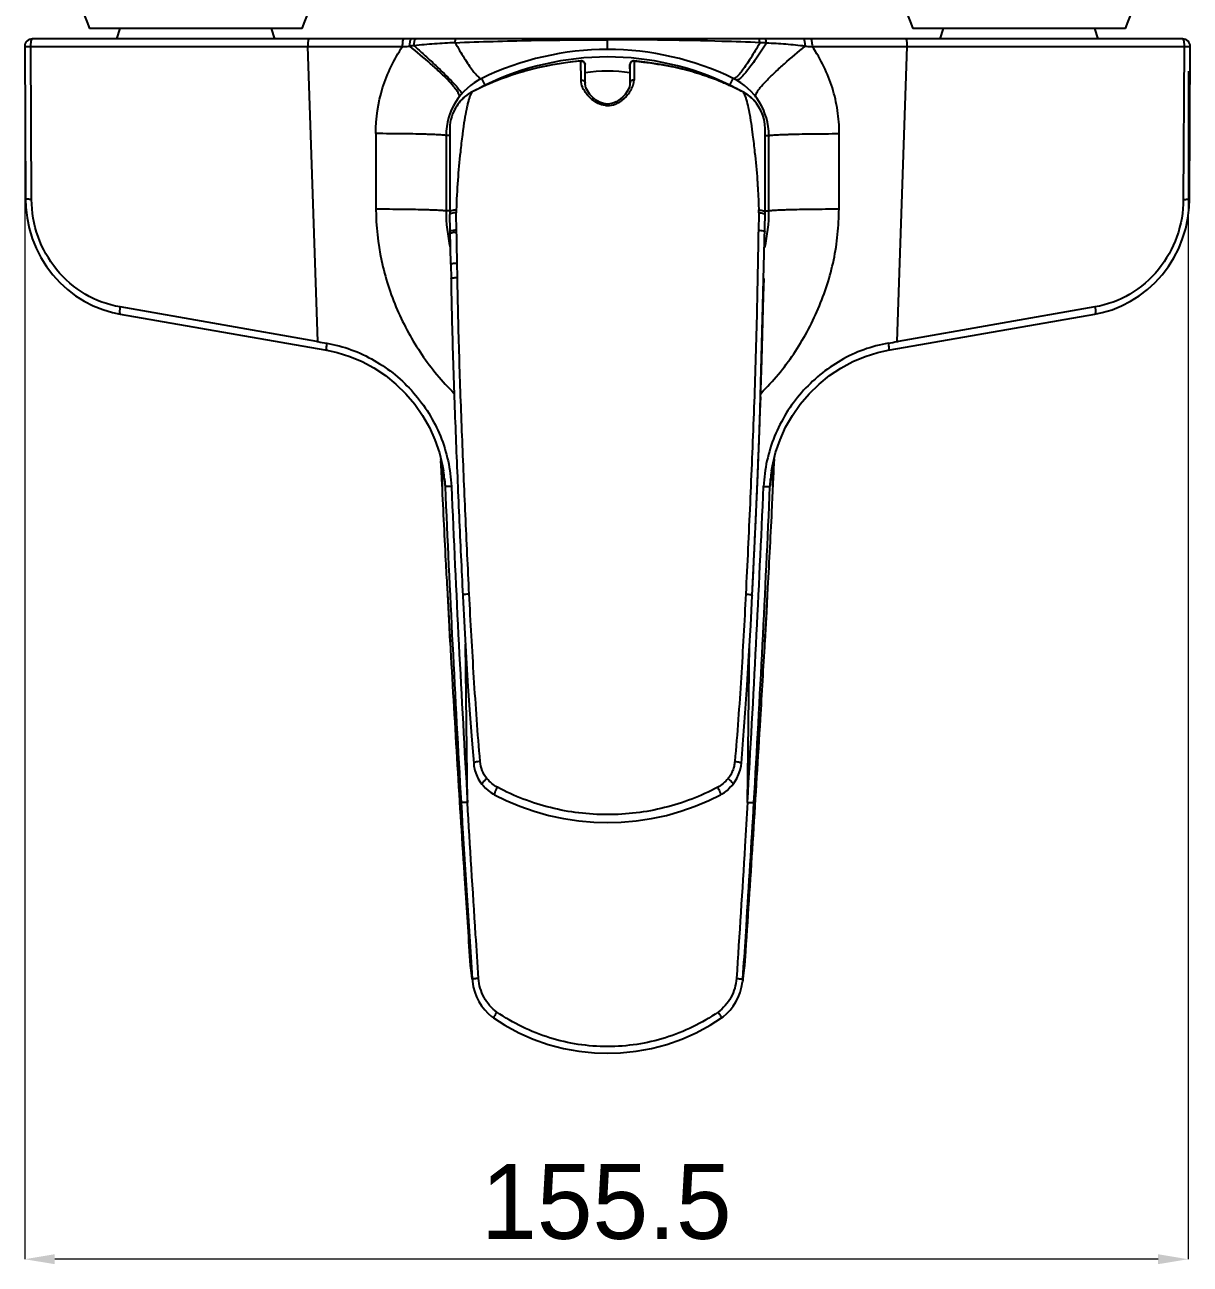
# Model space of a CAD drawing. Extents: x 0 to 1128, y 0 to 827.
# Drawn here: x 594.6 to 750.4, y 449 to 614.5 of the extents above; entities that cross this region are included whole.
import ezdxf

# ---------------------------------------------------------------- set-up
doc = ezdxf.new("R2010")
doc.units = 0
doc.header["$LTSCALE"] = 3
doc.header["$MEASUREMENT"] = 0
doc.header["$PDMODE"] = 3
doc.header["$PDSIZE"] = -10
doc.layers.get('0').update_dxf_attribs({"linetype": 'CONTINUOUS'})
doc.layers.get('DEFPOINTS').update_dxf_attribs({"linetype": 'CONTINUOUS'})
doc.styles.add('Daelim Dimension', font='')
doc.styles.get('Daelim Dimension').set_extended_font_data('나눔고딕')
doc.dimstyles.new('DEFAULT', dxfattribs={"dimscale": 2, "dimtxt": 2, "dimasz": 2, "dimexe": 0, "dimexo": 2, "dimgap": 1, "dimtad": 1, "dimdec": 1, "dimzin": 9, "dimdsep": 46, "dimtxsty": 'Daelim Dimension', "dimcen": 0.5, "dimclrd": 252, "dimclre": 252, "dimclrt": 3, "dimadec": 1, "dimazin": 0, "dimtfac": 1, "dimtdec": 1, "dimtix": 1, "dimtmove": 0, "dimatfit": 3, "dimfxl": 1, "dimtolj": 1, "dimtzin": 1, "dimlwd": 9, "dimlwe": 9, "dimarcsym": 0})

# ---------------------------------------------------------------- blocks, each defined once
blk = doc.blocks.new('*D8')
at = {"color": 5, "lineweight": 9, "ltscale": 0.5, "transparency": 16777216}
for p, q in [((594.64, 607.57), (594.64, 449.69)), ((750.06, 608.36), (750.06, 449.69)), ((746.06, 449.69), (598.64, 449.69))]:
    blk.add_line(p, q, dxfattribs=at)
at = {"color": 5, "ltscale": 0.5, "transparency": 16777216}
for points in [[(598.64, 450.36), (598.64, 449.03), (594.64, 449.69)], [(746.06, 450.36), (746.06, 449.03), (750.06, 449.69)]]:
    blk.add_solid(points, dxfattribs=at)
at = {"layer": 'DEFPOINTS', "color": 0, "ltscale": 0.5, "transparency": 16777216}
for p in [(594.64, 611.57), (750.06, 612.36), (594.64, 449.69)]:
    blk.add_point(p, dxfattribs=at)
at = {"color": 7, "ltscale": 0.5, "transparency": 16777216, "insert": (672.35, 457.34), "char_height": 10, "attachment_point": 5, "style": 'Daelim Dimension'}
blk.add_mtext('\\A1;155.5', dxfattribs=at)

msp = doc.modelspace()

# ---------------------------------------------------------------- linework, layer by layer
at = {"color": 7, "linetype": 'Continuous'}
for p, q in [((631.7, 614.05), (603.3, 614.05)), ((606.95, 612.65), (607.39, 614.05)), ((628.05, 612.65), (627.6, 614.05)), ((741.7, 614.05), (713.3, 614.05)), ((716.95, 612.65), (717.39, 614.05)), ((738.05, 612.65), (737.6, 614.05)), ((749.35, 612.65), (595.64, 612.65)), ((672.5, 611.24), (672.5, 612.65)), ((594.64, 611.64), (594.75, 591.25)), ((595.46, 611.62), (632.44, 611.62)), ((595.56, 591.22), (595.46, 611.61)), ((632.44, 611.62), (636.76, 611.63)), ((632.44, 611.63), (645.12, 611.63)), ((633.81, 572.23), (632.44, 611.62)), ((640.99, 611.63), (645.12, 611.63)), ((699.86, 611.63), (712.55, 611.63)), ((699.86, 611.63), (704, 611.63)), ((711.18, 572.23), (712.55, 611.62)), ((712.55, 611.62), (749.53, 611.62)), ((749.53, 611.61), (749.43, 591.22)), ((750.25, 591.25), (750.35, 611.64)), ((668.96, 607.15), (668.95, 609.69)), ((669.5, 606.74), (669.5, 609.21)), ((675.5, 608.66), (675.5, 609.21)), ((675.5, 609.21), (675.5, 606.74)), ((676.04, 609.69), (676.04, 607.15)), ((681.05, 608.95), (681.07, 608.94)), ((656.15, 606.47), (655.71, 607.37)), ((688.85, 606.47), (689.29, 607.37)), ((653.53, 604.99), (653.53, 604.99)), ((653.53, 604.99), (653.53, 604.99)), ((654.43, 605.58), (654.42, 605.57)), ((654.43, 605.58), (654.43, 605.58)), ((690.58, 605.57), (690.57, 605.57)), ((690.57, 605.57), (690.57, 605.57)), ((691.48, 604.99), (691.47, 604.99)), ((691.47, 604.99), (691.47, 604.99)), ((652.5, 603.9), (652.5, 603.9)), ((692.42, 604.01), (692.41, 604.02)), ((650.93, 599.73), (650.93, 589.68)), ((651.43, 599.73), (650.93, 599.73)), ((651.43, 600.65), (651.43, 589.56)), ((691.79, 600.6), (691.8, 600.52)), ((693.56, 589.56), (693.56, 600.64)), ((693.56, 599.73), (694.06, 599.73)), ((694.06, 589.68), (694.06, 599.73)), ((651.43, 589.68), (650.93, 589.68)), ((693.56, 589.68), (694.06, 589.68)), ((651.44, 589.19), (651.44, 589.19)), ((651.55, 582.56), (651.44, 589.19)), ((692.85, 561.48), (693.56, 589.19)), ((693.56, 589.19), (693.56, 589.19)), ((652.34, 586.85), (652.34, 587.1)), ((692.66, 587.09), (692.66, 586.85)), ((652.45, 580.8), (652.41, 582.73)), ((652.42, 582.25), (652.41, 582.73)), ((651.55, 582.56), (651.59, 580.63)), ((693.41, 580.67), (693.41, 580.67)), ((633.68, 572.25), (607.37, 576.86)), ((737.63, 576.86), (711.32, 572.25)), ((607.38, 575.9), (633.7, 571.3)), ((607.38, 575.9), (607.38, 575.9)), ((711.3, 571.3), (737.61, 575.9)), ((737.62, 575.9), (737.61, 575.9)), ((633.68, 572.25), (633.81, 572.23)), ((633.7, 571.3), (635, 571.07)), ((710, 571.07), (711.3, 571.3)), ((711.18, 572.23), (711.32, 572.25)), ((692.71, 557.8), (693.14, 569.73)), ((692.91, 562.93), (692.97, 564.84)), ((692.86, 561.59), (692.91, 562.93)), ((692.43, 551.27), (692.85, 561.48)), ((692.64, 556.14), (692.71, 557.8)), ((650.22, 556.63), (650.23, 556.55)), ((650.23, 556.55), (650.25, 556.2)), ((650.32, 554.96), (650.25, 556.29)), ((650.25, 556.29), (650.25, 556.21)), ((650.25, 556.29), (650.79, 552.88)), ((650.25, 556.21), (650.41, 552.86)), ((650.31, 554.96), (650.26, 556.21)), ((692.57, 554.42), (692.64, 556.14)), ((694.21, 552.88), (694.74, 556.29)), ((694.58, 552.86), (694.75, 556.21)), ((694.74, 556.29), (694.68, 554.96)), ((694.74, 556.21), (694.68, 554.96)), ((694.74, 556.29), (694.75, 556.21)), ((694.75, 556.2), (694.77, 556.55)), ((694.77, 556.55), (694.77, 556.63)), ((650.37, 553.87), (650.31, 554.96)), ((650.58, 554.98), (650.58, 554.97)), ((694.42, 554.97), (694.53, 555.65)), ((694.42, 554.97), (694.42, 554.97)), ((694.68, 554.96), (694.63, 553.87)), ((650.72, 553.88), (650.79, 552.88)), ((692.49, 552.56), (692.57, 554.42)), ((694.21, 552.88), (694.28, 553.89)), ((692.4, 550.52), (692.49, 552.56)), ((692.3, 548.29), (692.4, 550.52)), ((691.83, 538.32), (692.18, 545.59)), ((651.28, 536.18), (651.1, 539.35)), ((651.34, 534.99), (651.11, 539.35)), ((653.17, 538.31), (653.17, 538.24)), ((693.89, 539.34), (693.65, 535)), ((693.89, 539.34), (693.72, 536.16)), ((651.45, 533.06), (651.28, 536.18)), ((651.51, 532.1), (651.34, 534.99)), ((693.65, 535), (693.49, 532.09)), ((651.5, 532.1), (651.45, 533.06)), ((653.79, 510.71), (653.51, 531.83)), ((691.2, 510.7), (691.48, 531.82)), ((654.62, 515.94), (654.62, 515.94)), ((655.71, 513.14), (655.71, 513.14)), ((654.21, 488.9), (654.08, 490.81)), ((654.21, 488.9), (654.08, 490.81)), ((690.92, 490.81), (690.79, 488.9)), ((690.92, 490.81), (690.79, 488.9)), ((654.2, 489.03), (654.2, 489.03)), ((654.21, 488.9), (654.2, 489.03)), ((654.23, 488.65), (654.21, 488.9)), ((654.27, 488.31), (654.21, 488.9)), ((654.22, 488.71), (654.23, 488.65)), ((654.23, 488.65), (654.44, 486.82)), ((654.41, 487.14), (654.27, 488.31)), ((654.31, 488.66), (654.41, 487.14)), ((690.56, 486.82), (690.78, 488.73)), ((690.59, 487.14), (690.69, 488.66)), ((690.72, 488.31), (690.59, 487.14)), ((690.79, 488.9), (690.72, 488.31)), ((690.77, 488.65), (690.79, 488.9)), ((690.78, 488.73), (690.79, 488.93)), ((690.79, 488.93), (690.8, 489.03)), ((690.79, 488.9), (690.8, 489.03)), ((690.8, 489.03), (690.8, 489.03)), ((654.41, 487.14), (654.44, 486.83)), ((690.59, 487.14), (690.56, 486.82)), ((690.56, 486.82), (690.56, 486.82))]:
    msp.add_line(p, q, dxfattribs=at)
for points in [[(668.95, 609.7), (667.18, 609.51), (665.16, 609.2), (663.2, 608.79), (661.28, 608.29), (659.42, 607.71), (657.62, 607.04), (655.88, 606.29), (654.43, 605.58)], [(690.57, 605.57), (689.14, 606.28), (687.41, 607.03), (685.61, 607.7), (683.75, 608.28), (681.83, 608.78), (679.86, 609.19), (677.85, 609.51), (676.04, 609.7)], [(664.35, 609.03), (664.33, 609.03), (664.3, 609.02)], [(681.05, 608.95), (681.06, 608.94), (681.07, 608.94)], [(672.5, 603.95), (672.23, 603.97), (671.96, 604.02), (671.7, 604.09), (671.44, 604.2), (671.19, 604.33), (670.96, 604.48), (670.74, 604.64), (670.53, 604.82), (670.34, 605.01), (670.16, 605.21), (670, 605.43), (669.85, 605.65), (669.73, 605.89), (669.62, 606.13), (669.55, 606.37), (669.5, 606.61), (669.5, 606.73)], [(675.5, 606.73), (675.49, 606.57), (675.42, 606.27), (675.29, 605.93), (675.1, 605.59), (674.85, 605.23), (674.55, 604.9), (674.24, 604.63), (673.94, 604.41), (673.64, 604.24), (673.34, 604.11), (673.06, 604.02), (672.79, 603.97), (672.53, 603.95), (672.5, 603.95)], [(653.53, 604.99), (653.3, 604.8), (652.88, 604.38), (652.5, 603.9)], [(692.42, 604.01), (692.13, 604.37), (691.72, 604.78), (691.47, 604.99)], [(652.5, 603.9), (652.35, 603.68), (652.18, 603.4), (652.06, 603.18), (651.95, 602.95), (651.81, 602.63), (651.68, 602.27), (651.58, 601.9), (651.5, 601.51), (651.45, 601.09), (651.43, 600.65)], [(693.56, 600.64), (693.53, 601.27), (693.42, 601.88), (693.25, 602.47), (693.02, 603.02), (692.73, 603.55), (692.41, 604.02)], [(594.75, 591.25), (594.79, 590.18), (594.95, 588.76), (595.24, 587.37), (595.65, 586.01), (596.17, 584.7), (596.81, 583.45), (597.55, 582.26), (598.39, 581.15), (599.32, 580.13), (600.34, 579.19), (601.43, 578.36), (602.58, 577.63), (603.8, 577.01), (605.06, 576.5), (606.37, 576.12), (607.38, 575.9)], [(737.61, 575.9), (738.6, 576.11), (739.91, 576.49), (741.17, 577), (742.39, 577.62), (743.55, 578.34), (744.64, 579.18), (745.66, 580.11), (746.59, 581.13), (747.43, 582.24), (748.17, 583.42), (748.81, 584.67), (749.34, 585.98), (749.75, 587.34), (750.04, 588.73), (750.21, 590.15), (750.25, 591.25)], [(693.14, 569.73), (693.36, 578.33), (693.41, 580.67)], [(635, 571.07), (636.38, 570.77), (638.06, 570.25), (639.71, 569.56), (641.3, 568.71), (642.82, 567.7), (644.24, 566.55), (645.56, 565.26), (646.75, 563.86), (647.8, 562.36), (648.7, 560.77), (649.45, 559.11), (650.04, 557.39)], [(694.53, 555.65), (694.96, 557.4), (695.55, 559.11), (696.3, 560.78), (697.21, 562.37), (698.26, 563.87), (699.45, 565.27), (700.76, 566.55), (702.18, 567.7), (703.69, 568.7), (705.28, 569.55), (706.92, 570.24), (708.6, 570.77), (710, 571.07)], [(692.18, 545.59), (692.53, 553.36), (692.85, 561.41)], [(650.04, 557.39), (650.46, 555.65), (650.58, 554.98)], [(691.83, 538.32), (691.91, 539.98), (691.99, 541.56), (692.06, 543.05), (692.13, 544.46), (692.19, 545.81), (692.3, 548.29)], [(653.17, 538.24), (653.39, 534.04), (653.62, 530.01), (653.86, 526.17), (654.1, 522.49), (654.36, 519), (654.62, 515.94)], [(690.38, 515.94), (690.64, 519.07), (690.9, 522.61), (691.15, 526.34), (691.39, 530.25), (691.63, 534.33), (691.83, 538.32)], [(693.72, 536.16), (693.55, 533.05), (693.5, 532.09)], [(654.62, 515.94), (654.66, 515.57), (654.79, 514.96), (654.99, 514.39), (655.24, 513.85), (655.55, 513.36), (655.71, 513.14)], [(689.28, 513.14), (689.46, 513.38), (689.77, 513.87), (690.02, 514.41), (690.21, 514.98), (690.34, 515.59), (690.38, 515.94)], [(655.71, 513.14), (655.87, 512.95), (656.2, 512.6), (656.54, 512.29), (656.91, 512.02), (657.28, 511.79), (657.4, 511.72)], [(687.59, 511.72), (687.73, 511.8), (688.11, 512.03), (688.47, 512.3), (688.81, 512.62), (689.14, 512.96), (689.28, 513.14)], [(657.4, 511.72), (658.95, 510.96), (660.79, 510.18), (662.69, 509.51), (664.64, 508.96), (666.63, 508.53), (668.65, 508.23), (670.69, 508.05), (672.5, 508)], [(672.5, 508), (674.31, 508.05), (676.35, 508.23), (678.37, 508.53), (680.36, 508.96), (682.31, 509.51), (684.21, 510.18), (686.05, 510.96), (687.59, 511.72)], [(654.2, 489.03), (654.2, 488.91), (654.22, 488.71)], [(654.44, 486.82), (654.57, 486.05), (654.76, 485.37), (655.01, 484.71), (655.32, 484.1), (655.68, 483.52), (656.09, 483), (656.54, 482.52), (657.02, 482.1), (657.27, 481.93)], [(687.73, 481.93), (687.94, 482.08), (688.42, 482.49), (688.87, 482.95), (689.28, 483.47), (689.65, 484.04), (689.96, 484.65), (690.22, 485.31), (690.42, 486), (690.55, 486.72), (690.56, 486.82)], [(657.27, 481.93), (658.77, 480.96), (660.64, 479.94), (662.58, 479.08), (664.57, 478.38), (666.6, 477.84), (668.66, 477.46), (670.74, 477.24), (672.5, 477.19)], [(672.5, 477.19), (674.24, 477.24), (676.32, 477.46), (678.38, 477.84), (680.42, 478.38), (682.41, 479.08), (684.34, 479.94), (686.21, 480.95), (687.73, 481.93)]]:
    msp.add_lwpolyline(points, dxfattribs=at)
for centre, radius, start, end in [((620.08, 621.55), 18.38, 155.9148, 204.0852), ((614.92, 621.55), 18.38, 335.9148, 24.0852), ((730.08, 621.55), 18.38, 155.9148, 204.0852), ((724.92, 621.55), 18.38, 335.9148, 24.0852), ((595.64, 611.65), 1, 89.9985, 180.289), ((749.35, 611.65), 1, 359.7111, 90), ((672.5, 572.91), 38.33, 64.0231, 115.9769), ((672.5, 572.91), 37.33, 64.0231, 115.9769), ((672.48, 568.7), 41.14, 94.9235, 101.4014), ((669, 609.21), 0.5, 0.0125, 94.9402), ((669, 609.18), 0.517, 76.8143, 95.1526), ((676, 609.21), 0.5, 85.0606, 179.9988), ((675.97, 609.21), 0.475, 169.1267, 179.9529), ((675.97, 609.21), 0.476, 163.0713, 169.1535), ((675.97, 609.21), 0.469, 159.2713, 163.0657), ((676, 609.19), 0.503, 103.3743, 112.8202), ((676, 609.18), 0.517, 84.8494, 103.2776), ((671.58, 572.11), 37.6, 109.5592, 110.1564), ((671.72, 571.7), 38.04, 107.7147, 109.5568), ((671.85, 571.3), 38.47, 107.0994, 107.717), ((672.5, 589.35), 19, 80.9092, 99.0892), ((672.73, 569.78), 40.04, 75.9331, 77.9773), ((672.85, 570.26), 39.54, 75.7722, 75.9291), ((672.99, 570.79), 39, 71.7249, 75.7814), ((673.32, 571.82), 37.91, 69.8507, 71.7184), ((659.43, 599.73), 8.5, 115.9769, 180), ((659.43, 599.73), 7.5, 115.9769, 122.4802), ((673.57, 572.49), 37.2, 68.9915, 69.8475), ((673.8, 573.09), 36.56, 67.3249, 68.9938), ((674.03, 573.65), 35.95, 66.1545, 67.3224), ((674.12, 573.85), 35.74, 64.7198, 66.1547), ((685.56, 599.73), 7.5, 57.5411, 64.0231), ((685.56, 599.73), 8.5, 359.9986, 64.0231), ((674.21, 574.04), 35.52, 64.1059, 64.7191), ((674.34, 574.32), 35.22, 62.5427, 64.1074), ((656.86, 600.81), 5.34, 139.0369, 144.6771), ((656.86, 600.81), 5.34, 136.3664, 139.0297), ((656.87, 600.81), 5.35, 132.9776, 136.3669), ((656.85, 600.82), 5.33, 128.581, 132.9797), ((657, 600.64), 5.56, 119.3411, 128.5052), ((656.97, 600.67), 5.52, 119.3185, 128.5177), ((657.01, 600.59), 5.62, 117.5191, 119.3428), ((657.06, 600.53), 5.69, 117.5571, 119.3644), ((687.96, 600.56), 5.65, 60.6774, 62.502), ((687.99, 600.58), 5.62, 60.7071, 62.5348), ((688.03, 600.67), 5.52, 51.4492, 60.701), ((688.06, 600.69), 5.49, 51.4455, 60.7278), ((688.18, 600.86), 5.28, 46.85, 51.405), ((688.16, 600.84), 5.31, 43.5257, 46.8521), ((688.17, 600.84), 5.3, 40.5538, 43.5263), ((688.17, 600.84), 5.3, 36.818, 40.5488), ((672.49, 606.43), 2.68, 264.2384, 270.0909), ((672.5, 589.68), 21.57, 180, 193.107), ((672.5, 589.56), 21.07, 180, 181.0051), ((667.69, 589.43), 15.41, 178.6383, 180.0018), ((677.2, 589.43), 15.51, 0.0183, 1.373), ((672.5, 589.68), 21.57, 346.8948, 0), ((672.5, 589.56), 21.07, 358.9946, 0), ((672.5, 589.56), 21.07, 358.993, 359.58), ((697.29, 932.79), 366.11, 260.0153, 260.2012), ((648.6, 927.66), 360.9, 279.7977, 279.9863), ((625.75, 554.93), 24.55, 3.1791, 3.8853), ((726.06, 554.46), 31.37, 176.1035, 176.6557), ((631.85, 552.06), 18.96, 5.5277, 8.845), ((713.15, 552.05), 18.96, 171.1613, 174.4586), ((3438.85, 673.46), 2790.66, 182.47644, 183.34423), ((3391.45, 671.57), 2742.38, 182.48017, 183.36291), ((-2047.42, 671.63), 2743.34, 356.63711, 357.51953), ((-2098.15, 673.68), 2794.97, 356.65645, 357.52292), ((691.8, 538.32), 0.0335, 357.1478, 3.0937), ((3433.64, 673.09), 2785.44, 183.34298, 183.79658)]:
    msp.add_arc(centre, radius, start, end, dxfattribs=at)
for points, knots in [([(595.46, 611.62), (595.46, 611.75), (595.47, 611.99), (595.5, 612.31), (595.55, 612.52), (595.6, 612.62), (595.63, 612.65), (595.64, 612.65)], [0, 0, 0, 0, 0.366057, 0.680652, 0.897749, 0.961712, 1, 1, 1, 1]), ([(632.63, 612.65), (632.59, 612.65), (632.53, 612.52), (632.49, 612.32), (632.45, 611.99), (632.44, 611.75), (632.44, 611.62)], [0, 0, 0, 0, 0.092598, 0.316401, 0.646849, 1, 1, 1, 1]), ([(645.12, 611.63), (645.12, 611.76), (645.13, 612), (645.16, 612.32), (645.21, 612.53), (645.25, 612.63), (645.28, 612.65), (645.3, 612.65)], [0, 0, 0, 0, 0.368121, 0.68348, 0.900047, 0.963165, 1, 1, 1, 1]), ([(646.08, 611.67), (646.08, 611.79), (646.1, 612.03), (646.13, 612.3), (646.18, 612.48), (646.22, 612.58), (646.27, 612.65), (646.3, 612.65)], [0, 0, 0, 0, 0.364633, 0.675577, 0.79741, 0.892107, 1, 1, 1, 1]), ([(646.66, 611.74), (646.66, 611.85), (646.67, 612.07), (646.71, 612.33), (646.75, 612.5), (646.79, 612.59), (646.83, 612.65), (646.87, 612.65)], [0, 0, 0, 0, 0.357128, 0.679715, 0.80494, 0.8992, 1, 1, 1, 1]), ([(652.14, 612.14), (652.15, 612.21), (652.16, 612.33), (652.19, 612.5), (652.22, 612.59), (652.26, 612.65), (652.27, 612.65)], [0, 0, 0, 0, 0.394899, 0.702601, 0.903821, 1, 1, 1, 1]), ([(652.14, 612.14), (655.53, 612.28), (662.31, 612.49), (669.1, 612.53), (672.5, 612.54)], [0, 0, 0, 0, 0.499151, 1, 1, 1, 1]), ([(692.85, 612.14), (691.16, 612.21), (686.93, 612.36), (680.14, 612.51), (675.05, 612.53), (672.5, 612.54)], [0, 0, 0, 0, 0.249188, 0.624301, 1, 1, 1, 1]), ([(692.85, 612.14), (692.84, 612.21), (692.83, 612.33), (692.8, 612.5), (692.78, 612.59), (692.74, 612.65), (692.72, 612.65)], [0, 0, 0, 0, 0.39487, 0.702567, 0.903799, 1, 1, 1, 1]), ([(693.72, 612.09), (693.71, 612.17), (693.7, 612.31), (693.67, 612.49), (693.64, 612.59), (693.6, 612.65), (693.58, 612.65)], [0, 0, 0, 0, 0.401763, 0.716284, 0.910707, 1, 1, 1, 1]), ([(698.91, 611.67), (698.91, 611.79), (698.9, 612.03), (698.87, 612.3), (698.82, 612.48), (698.78, 612.58), (698.73, 612.65), (698.69, 612.65)], [0, 0, 0, 0, 0.364543, 0.675409, 0.797225, 0.891932, 1, 1, 1, 1]), ([(699.86, 611.63), (699.87, 611.76), (699.86, 612), (699.83, 612.31), (699.78, 612.52), (699.74, 612.62), (699.71, 612.65), (699.69, 612.65)], [0, 0, 0, 0, 0.367333, 0.682403, 0.899105, 0.962507, 1, 1, 1, 1]), ([(712.55, 611.62), (712.55, 611.75), (712.55, 611.99), (712.51, 612.32), (712.47, 612.52), (712.4, 612.65), (712.37, 612.65)], [0, 0, 0, 0, 0.353137, 0.683577, 0.907387, 1, 1, 1, 1]), ([(749.36, 612.65), (749.36, 612.65), (749.36, 612.65), (749.35, 612.65), (749.35, 612.65)], [0, 0, 0, 0, 0.502118, 1, 1, 1, 1]), ([(749.36, 612.65), (749.37, 612.64), (749.4, 612.61), (749.45, 612.51), (749.49, 612.3), (749.53, 611.98), (749.53, 611.75), (749.53, 611.62)], [0, 0, 0, 0, 0.040678, 0.107616, 0.327155, 0.639336, 1, 1, 1, 1]), ([(594.64, 611.64), (594.64, 611.64), (594.67, 611.64), (594.71, 611.63), (594.79, 611.63), (594.88, 611.62), (595.01, 611.62), (595.2, 611.62), (595.36, 611.62), (595.46, 611.61)], [0, 0, 0, 0, 0.019667, 0.074596, 0.163719, 0.284396, 0.433162, 0.605752, 1, 1, 1, 1]), ([(641.54, 600.01), (641.53, 602.06), (642.16, 606.18), (643.97, 609.94), (645.12, 611.63)], [0, 0, 0, 0, 0.500761, 1, 1, 1, 1]), ([(645.12, 611.63), (645.2, 611.63), (645.52, 611.64), (645.84, 611.66), (646.08, 611.67)], [0, 0, 0, 0, 0.252035, 1, 1, 1, 1]), ([(652.68, 604.89), (652.73, 604.96), (652.71, 605.16), (652.6, 605.4), (652.45, 605.66), (652.22, 605.97), (651.79, 606.5), (651.09, 607.26), (650.06, 608.26), (648.39, 609.78), (647.03, 610.91), (646.08, 611.67)], [0, 0, 0, 0, 0.028387, 0.052045, 0.083675, 0.123971, 0.172934, 0.295395, 0.447451, 0.62176, 1, 1, 1, 1]), ([(652.14, 612.13), (651.23, 612.1), (649.39, 611.99), (647.56, 611.84), (646.66, 611.74)], [0, 0, 0, 0, 0.501432, 1, 1, 1, 1]), ([(646.66, 611.74), (647.1, 611.35), (647.97, 610.56), (649.23, 609.41), (650.37, 608.32), (651.35, 607.35), (652.11, 606.55), (652.63, 605.95), (652.91, 605.56), (653, 605.36), (653, 605.28), (652.98, 605.26)], [0, 0, 0, 0, 0.19525, 0.38555, 0.56175, 0.714718, 0.837306, 0.925405, 0.977765, 0.99189, 1, 1, 1, 1]), ([(652.15, 612.13), (652.54, 611.44), (653.12, 610.46), (653.9, 609.25), (654.4, 608.53), (654.84, 607.98), (655.16, 607.64), (655.38, 607.46), (655.53, 607.37), (655.65, 607.34), (655.71, 607.37)], [0, 0, 0, 0, 0.39536, 0.566189, 0.711813, 0.82827, 0.913794, 0.944906, 0.968879, 1, 1, 1, 1]), ([(692.85, 612.14), (692.65, 611.78), (692.25, 611.09), (691.65, 610.11), (691.1, 609.25), (690.59, 608.54), (690.16, 607.98), (689.84, 607.64), (689.61, 607.46), (689.47, 607.37), (689.34, 607.34), (689.29, 607.37)], [0, 0, 0, 0, 0.204637, 0.39537, 0.566161, 0.711809, 0.828249, 0.913774, 0.944899, 0.968875, 1, 1, 1, 1]), ([(693.72, 612.09), (693.26, 611.37), (692.6, 610.35), (691.7, 609.1), (691.13, 608.36), (690.64, 607.78), (690.29, 607.42), (690.05, 607.24), (689.89, 607.15), (689.76, 607.12), (689.71, 607.15)], [0, 0, 0, 0, 0.394535, 0.566192, 0.712829, 0.830073, 0.915868, 0.946827, 0.970422, 1, 1, 1, 1]), ([(692.32, 604.89), (692.26, 604.96), (692.29, 605.16), (692.39, 605.4), (692.55, 605.66), (692.78, 605.98), (693.21, 606.5), (693.91, 607.26), (694.94, 608.26), (696.61, 609.78), (697.97, 610.91), (698.91, 611.67)], [0, 0, 0, 0, 0.028387, 0.052046, 0.083677, 0.123975, 0.17294, 0.295406, 0.447468, 0.621778, 1, 1, 1, 1]), ([(698.91, 611.67), (698.49, 611.72), (697.62, 611.82), (696.33, 611.93), (695.02, 612.02), (694.15, 612.07), (693.72, 612.09)], [0, 0, 0, 0, 0.248458, 0.498278, 0.74887, 1, 1, 1, 1]), ([(698.91, 611.67), (699.15, 611.66), (699.47, 611.64), (699.78, 611.63), (699.86, 611.63)], [0, 0, 0, 0, 0.747955, 1, 1, 1, 1]), ([(703.46, 600.01), (703.47, 601.04), (703.31, 603.1), (702.61, 606.12), (701.48, 609), (700.44, 610.78), (699.86, 611.63)], [0, 0, 0, 0, 0.250585, 0.500851, 0.750655, 1, 1, 1, 1]), ([(749.53, 611.61), (749.64, 611.62), (749.79, 611.62), (749.99, 611.62), (750.11, 611.62), (750.21, 611.63), (750.28, 611.63), (750.32, 611.64), (750.35, 611.64), (750.35, 611.64)], [0, 0, 0, 0, 0.392873, 0.565023, 0.713584, 0.834334, 0.923826, 0.979434, 1, 1, 1, 1]), ([(668.95, 609.7), (668.95, 609.7), (668.95, 609.7), (668.95, 609.69), (668.95, 609.69)], [0, 0, 0, 0, 0.278862, 1, 1, 1, 1]), ([(669.12, 609.68), (669.22, 609.65), (669.42, 609.53), (669.5, 609.31), (669.5, 609.21)], [0, 0, 0, 0, 0.518488, 1, 1, 1, 1]), ([(675.8, 609.65), (675.74, 609.63), (675.63, 609.55), (675.55, 609.44), (675.53, 609.37)], [0, 0, 0, 0, 0.506434, 1, 1, 1, 1]), ([(676.04, 609.69), (676.04, 609.69), (676.04, 609.7), (676.04, 609.7), (676.04, 609.7)], [0, 0, 0, 0, 0.721146, 1, 1, 1, 1]), ([(676.04, 609.69), (676.47, 609.65), (678.14, 609.48), (679.81, 609.21), (681.05, 608.95)], [0, 0, 0, 0, 0.250341, 1, 1, 1, 1]), ([(664.3, 609.02), (663.98, 608.96), (662.72, 608.68), (661.47, 608.35), (660.54, 608.06)], [0, 0, 0, 0, 0.250514, 1, 1, 1, 1]), ([(658.62, 607.42), (658.26, 607.28), (656.83, 606.73), (655.44, 606.1), (654.42, 605.57)], [0, 0, 0, 0, 0.251022, 1, 1, 1, 1]), ([(668.96, 607.15), (669.1, 607.16), (669.32, 607.1), (669.48, 606.89), (669.5, 606.79), (669.5, 606.74)], [0, 0, 0, 0, 0.579349, 0.814247, 1, 1, 1, 1]), ([(669.35, 605.83), (669.29, 605.94), (669.08, 606.35), (668.96, 606.81), (668.96, 607.15)], [0, 0, 0, 0, 0.271827, 1, 1, 1, 1]), ([(672.22, 603.76), (671.88, 603.8), (671.23, 603.99), (670.42, 604.52), (669.8, 605.14), (669.48, 605.6), (669.35, 605.83)], [0, 0, 0, 0, 0.280869, 0.542331, 0.78209, 1, 1, 1, 1]), ([(672.78, 603.76), (673.12, 603.8), (673.61, 603.95), (674.19, 604.26), (674.57, 604.54), (674.9, 604.85), (675.28, 605.25), (675.51, 605.59), (675.64, 605.82)], [0, 0, 0, 0, 0.28054, 0.414209, 0.54208, 0.664689, 0.78209, 1, 1, 1, 1]), ([(676.04, 607.15), (675.91, 607.16), (675.7, 607.11), (675.53, 606.91), (675.5, 606.8), (675.5, 606.74)], [0, 0, 0, 0, 0.530977, 0.783887, 1, 1, 1, 1]), ([(675.64, 605.82), (675.76, 606.04), (675.96, 606.46), (676.02, 606.93), (676.04, 607.15)], [0, 0, 0, 0, 0.526961, 1, 1, 1, 1]), ([(654.28, 605.36), (654.22, 605.25), (654.1, 605), (653.97, 604.58), (653.84, 604.09), (653.65, 603.29), (653.43, 602.12), (653.28, 601.13), (653.21, 600.6)], [0, 0, 0, 0, 0.077428, 0.16659, 0.270574, 0.390352, 0.670944, 1, 1, 1, 1]), ([(654.42, 605.57), (654.41, 605.55), (654.36, 605.48), (654.32, 605.41), (654.28, 605.36)], [0, 0, 0, 0, 0.228806, 1, 1, 1, 1]), ([(690.58, 605.57), (690.59, 605.56), (690.62, 605.52), (690.64, 605.48), (690.66, 605.45)], [0, 0, 0, 0, 0.239119, 1, 1, 1, 1]), ([(690.66, 605.45), (690.67, 605.44), (690.69, 605.39), (690.72, 605.34), (690.74, 605.3)], [0, 0, 0, 0, 0.24046, 1, 1, 1, 1]), ([(690.74, 605.3), (690.8, 605.19), (690.9, 604.94), (691.1, 604.34), (691.33, 603.4), (691.57, 602.08), (691.71, 601.12), (691.79, 600.6)], [0, 0, 0, 0, 0.076937, 0.168416, 0.394481, 0.674017, 1, 1, 1, 1]), ([(650.93, 599.73), (650.93, 599.73), (650.92, 599.75), (650.86, 599.76), (650.73, 599.78), (650.52, 599.8), (650.22, 599.83), (649.84, 599.85), (649.39, 599.87), (648.86, 599.89), (648.01, 599.92), (646.8, 599.95), (645.2, 599.97), (643.42, 599.99), (642.18, 600), (641.54, 600.01)], [0, 0, 0, 0, 0.001731, 0.005408, 0.019367, 0.042267, 0.073982, 0.1143, 0.162923, 0.219493, 0.283592, 0.432418, 0.604925, 0.796087, 1, 1, 1, 1]), ([(641.54, 600.01), (641.54, 598.75), (641.55, 596.24), (641.55, 592.89), (641.56, 590.79), (641.56, 589.95)], [0, 0, 0, 0, 0.375001, 0.749998, 1, 1, 1, 1]), ([(653.21, 600.6), (653.18, 600.36), (653.04, 599.34), (652.92, 598.32), (652.84, 597.54)], [0, 0, 0, 0, 0.23599, 1, 1, 1, 1]), ([(691.8, 600.52), (691.83, 600.28), (691.96, 599.29), (692.08, 598.29), (692.16, 597.53)], [0, 0, 0, 0, 0.236356, 1, 1, 1, 1]), ([(694.06, 599.73), (694.06, 599.73), (694.08, 599.75), (694.14, 599.76), (694.27, 599.78), (694.48, 599.8), (694.78, 599.83), (695.15, 599.85), (695.61, 599.87), (696.14, 599.89), (696.99, 599.92), (698.19, 599.95), (699.8, 599.97), (701.58, 599.99), (702.82, 600), (703.46, 600.01)], [0, 0, 0, 0, 0.001732, 0.005409, 0.019371, 0.042277, 0.074003, 0.114333, 0.162975, 0.219561, 0.283681, 0.432533, 0.605059, 0.796147, 1, 1, 1, 1]), ([(703.43, 589.95), (703.44, 590.79), (703.45, 592.89), (703.44, 596.24), (703.45, 598.75), (703.46, 600.01)], [0, 0, 0, 0, 0.250002, 0.624999, 1, 1, 1, 1]), ([(652.84, 597.54), (652.7, 596.29), (652.46, 593.72), (652.32, 591.13), (652.29, 589.8)], [0, 0, 0, 0, 0.48493, 1, 1, 1, 1]), ([(692.16, 597.53), (692.3, 596.29), (692.48, 594.38), (692.64, 591.8), (692.69, 590.47), (692.71, 589.8)], [0, 0, 0, 0, 0.48488, 0.739878, 1, 1, 1, 1]), ([(595.56, 591.22), (595.45, 591.22), (595.3, 591.22), (595.11, 591.23), (594.98, 591.23), (594.89, 591.24), (594.81, 591.24), (594.78, 591.25), (594.75, 591.25), (594.75, 591.25)], [0, 0, 0, 0, 0.394707, 0.567124, 0.715784, 0.836387, 0.925427, 0.98024, 1, 1, 1, 1]), ([(607.37, 576.85), (605.73, 577.14), (602.53, 578.32), (598.66, 581.67), (596.15, 586.15), (595.57, 589.54), (595.56, 591.22)], [0, 0, 0, 0, 0.247836, 0.497361, 0.748382, 1, 1, 1, 1]), ([(749.43, 591.22), (749.43, 589.54), (748.84, 586.15), (746.34, 581.67), (742.47, 578.32), (739.27, 577.14), (737.63, 576.85)], [0, 0, 0, 0, 0.251624, 0.502644, 0.752171, 1, 1, 1, 1]), ([(749.43, 591.22), (749.54, 591.22), (749.7, 591.22), (749.89, 591.23), (750.01, 591.23), (750.11, 591.24), (750.18, 591.24), (750.22, 591.25), (750.25, 591.25), (750.25, 591.25)], [0, 0, 0, 0, 0.394714, 0.567132, 0.715789, 0.836389, 0.925428, 0.980241, 1, 1, 1, 1]), ([(641.56, 589.95), (642.17, 589.95), (643.37, 589.94), (645.12, 589.92), (646.76, 589.9), (648.01, 589.87), (648.88, 589.84), (649.43, 589.82), (649.89, 589.8), (650.26, 589.77), (650.55, 589.75), (650.75, 589.73), (650.87, 589.71), (650.92, 589.69), (650.93, 589.68), (650.93, 589.68)], [0, 0, 0, 0, 0.193569, 0.383755, 0.56119, 0.716421, 0.782875, 0.840977, 0.890297, 0.930407, 0.961022, 0.982442, 0.995141, 0.998429, 1, 1, 1, 1]), ([(641.56, 589.95), (641.57, 587.65), (642.07, 583.02), (644.19, 576.42), (647.5, 570.42), (650.39, 566.91), (651.99, 565.35)], [0, 0, 0, 0, 0.252818, 0.505966, 0.755139, 1, 1, 1, 1]), ([(652.29, 589.8), (652.17, 589.8), (651.97, 589.78), (651.73, 589.73), (651.58, 589.68), (651.49, 589.64), (651.43, 589.59), (651.43, 589.56)], [0, 0, 0, 0, 0.371687, 0.677041, 0.795261, 0.887676, 1, 1, 1, 1]), ([(652.28, 589.43), (652.17, 589.43), (651.97, 589.41), (651.73, 589.36), (651.58, 589.31), (651.49, 589.27), (651.44, 589.22), (651.44, 589.19)], [0, 0, 0, 0, 0.372588, 0.679027, 0.797509, 0.889798, 1, 1, 1, 1]), ([(652.34, 587.09), (652.31, 587.68), (652.29, 588.46), (652.28, 589.24), (652.28, 589.43)], [0, 0, 0, 0, 0.752181, 1, 1, 1, 1]), ([(692.71, 589.43), (692.71, 589.24), (692.71, 588.46), (692.69, 587.68), (692.66, 587.09)], [0, 0, 0, 0, 0.248796, 1, 1, 1, 1]), ([(692.71, 589.8), (692.82, 589.8), (693.03, 589.78), (693.27, 589.73), (693.42, 589.68), (693.51, 589.64), (693.56, 589.59), (693.56, 589.56)], [0, 0, 0, 0, 0.371785, 0.677151, 0.795361, 0.887756, 1, 1, 1, 1]), ([(692.71, 589.43), (692.82, 589.43), (693.03, 589.41), (693.27, 589.36), (693.42, 589.31), (693.5, 589.27), (693.56, 589.22), (693.56, 589.19)], [0, 0, 0, 0, 0.372606, 0.679062, 0.797547, 0.889834, 1, 1, 1, 1]), ([(693.01, 565.35), (693.82, 566.14), (695.37, 567.83), (698.11, 571.48), (700.3, 575.52), (701.9, 579.8), (702.78, 583.12), (703.31, 586.52), (703.42, 588.81), (703.43, 589.95)], [0, 0, 0, 0, 0.124791, 0.249592, 0.499231, 0.624338, 0.749542, 0.874774, 1, 1, 1, 1]), ([(694.06, 589.68), (694.06, 589.68), (694.08, 589.69), (694.13, 589.71), (694.25, 589.73), (694.45, 589.75), (694.73, 589.77), (695.11, 589.8), (695.57, 589.82), (696.11, 589.84), (696.99, 589.87), (698.24, 589.9), (699.87, 589.92), (701.63, 589.94), (702.83, 589.95), (703.43, 589.95)], [0, 0, 0, 0, 0.001571, 0.004859, 0.017558, 0.038977, 0.069592, 0.1097, 0.15902, 0.217122, 0.283575, 0.438804, 0.61624, 0.806427, 1, 1, 1, 1]), ([(652.34, 587.1), (652.22, 587.09), (652.02, 587.08), (651.75, 587.04), (651.58, 587), (651.5, 586.96), (651.48, 586.94), (651.48, 586.93)], [0, 0, 0, 0, 0.378826, 0.692217, 0.902886, 0.963995, 1, 1, 1, 1]), ([(651.48, 586.68), (651.48, 586.7), (651.54, 586.75), (651.6, 586.76), (651.64, 586.77)], [0, 0, 0, 0, 0.325804, 1, 1, 1, 1]), ([(651.64, 586.77), (651.74, 586.8), (651.97, 586.83), (652.21, 586.85), (652.34, 586.85)], [0, 0, 0, 0, 0.433408, 1, 1, 1, 1]), ([(692.65, 586.85), (692.58, 582.82), (692.45, 574.76), (692.05, 562.68), (691.55, 550.6), (691.17, 542.55), (690.97, 538.53)], [0, 0, 0, 0, 0.250103, 0.500108, 0.750071, 1, 1, 1, 1]), ([(692.66, 587.1), (692.77, 587.09), (692.98, 587.08), (693.25, 587.04), (693.42, 587), (693.5, 586.96), (693.52, 586.94), (693.52, 586.93)], [0, 0, 0, 0, 0.378676, 0.691774, 0.902827, 0.964007, 1, 1, 1, 1]), ([(651.55, 582.56), (651.55, 582.57), (651.57, 582.59), (651.65, 582.63), (651.83, 582.67), (652.09, 582.71), (652.3, 582.72), (652.41, 582.73)], [0, 0, 0, 0, 0.036396, 0.097747, 0.307713, 0.621743, 1, 1, 1, 1]), ([(651.59, 580.63), (651.59, 580.65), (651.65, 580.69), (651.7, 580.71), (651.74, 580.72)], [0, 0, 0, 0, 0.327556, 1, 1, 1, 1]), ([(651.59, 580.63), (651.65, 577.1), (651.83, 570.04), (652.21, 559.47), (652.66, 548.89), (652.99, 541.85), (653.16, 538.32)], [0, 0, 0, 0, 0.250076, 0.500086, 0.750059, 1, 1, 1, 1]), ([(651.74, 580.72), (651.75, 580.72), (651.78, 580.73), (651.81, 580.73), (651.83, 580.74)], [0, 0, 0, 0, 0.232833, 1, 1, 1, 1]), ([(651.83, 580.74), (651.87, 580.75), (652.08, 580.78), (652.28, 580.8), (652.45, 580.8)], [0, 0, 0, 0, 0.211276, 1, 1, 1, 1]), ([(654.02, 538.53), (653.85, 542.05), (653.52, 549.09), (653.07, 559.66), (652.68, 570.23), (652.52, 577.28), (652.45, 580.8)], [0, 0, 0, 0, 0.249944, 0.49992, 0.749931, 1, 1, 1, 1]), ([(607.37, 576.86), (607.35, 576.74), (607.32, 576.52), (607.3, 576.22), (607.31, 576.03), (607.35, 575.91), (607.38, 575.9)], [0, 0, 0, 0, 0.371999, 0.685316, 0.89994, 1, 1, 1, 1]), ([(737.63, 576.86), (737.65, 576.74), (737.68, 576.52), (737.69, 576.22), (737.69, 576.03), (737.65, 575.91), (737.62, 575.9)], [0, 0, 0, 0, 0.372014, 0.685346, 0.899962, 1, 1, 1, 1]), ([(634.98, 572.03), (634.96, 571.91), (634.93, 571.69), (634.92, 571.38), (634.93, 571.2), (634.97, 571.07), (635, 571.07)], [0, 0, 0, 0, 0.371968, 0.685434, 0.899978, 1, 1, 1, 1]), ([(634.98, 572.03), (636.09, 571.83), (638.29, 571.24), (641.38, 569.8), (644.19, 567.85), (647.47, 564.67), (650.53, 559.74), (651.54, 555.18), (651.64, 552.9)], [0, 0, 0, 0, 0.123999, 0.248359, 0.373144, 0.498355, 0.748919, 1, 1, 1, 1]), ([(710.01, 572.03), (708.91, 571.8), (706.71, 571.25), (703.62, 569.8), (700.81, 567.85), (698.35, 565.46), (696.3, 562.7), (694.74, 559.62), (693.7, 556.33), (693.42, 554.04), (693.36, 552.9)], [0, 0, 0, 0, 0.12383, 0.247939, 0.372476, 0.497461, 0.622812, 0.748413, 0.874173, 1, 1, 1, 1]), ([(710.01, 572.03), (710.03, 571.91), (710.06, 571.69), (710.08, 571.38), (710.07, 571.2), (710.03, 571.07), (710, 571.07)], [0, 0, 0, 0, 0.371963, 0.685424, 0.899967, 1, 1, 1, 1]), ([(651.11, 539.35), (651.04, 540.57), (650.78, 545.41), (650.54, 550.24), (650.37, 553.87)], [0, 0, 0, 0, 0.251378, 1, 1, 1, 1]), ([(651.64, 552.9), (651.53, 552.89), (651.33, 552.89), (651.1, 552.88), (650.94, 552.88), (650.87, 552.87), (650.82, 552.88), (650.79, 552.87), (650.79, 552.88)], [0, 0, 0, 0, 0.385336, 0.703658, 0.825323, 0.917003, 0.975735, 1, 1, 1, 1]), ([(693.36, 552.9), (693.47, 552.89), (693.62, 552.89), (693.82, 552.88), (693.95, 552.88), (694.05, 552.88), (694.13, 552.87), (694.18, 552.88), (694.2, 552.87), (694.21, 552.88)], [0, 0, 0, 0, 0.386215, 0.556727, 0.704998, 0.826639, 0.918086, 0.976381, 1, 1, 1, 1]), ([(694.63, 553.87), (694.57, 552.66), (694.34, 547.82), (694.09, 542.98), (693.89, 539.34)], [0, 0, 0, 0, 0.249171, 1, 1, 1, 1]), ([(654.02, 538.53), (653.91, 538.52), (653.71, 538.5), (653.43, 538.45), (653.26, 538.41), (653.16, 538.35), (653.16, 538.32)], [0, 0, 0, 0, 0.376697, 0.68993, 0.900422, 1, 1, 1, 1]), ([(655.49, 516.16), (655.15, 519.89), (654.64, 527.34), (654.21, 534.8), (654.02, 538.53)], [0, 0, 0, 0, 0.500762, 1, 1, 1, 1]), ([(690.97, 538.53), (690.79, 534.8), (690.36, 527.34), (689.85, 519.89), (689.5, 516.16)], [0, 0, 0, 0, 0.499245, 1, 1, 1, 1]), ([(690.97, 538.53), (691.08, 538.52), (691.29, 538.5), (691.56, 538.45), (691.73, 538.41), (691.83, 538.36), (691.83, 538.33)], [0, 0, 0, 0, 0.374212, 0.685614, 0.89814, 1, 1, 1, 1]), ([(654.08, 490.81), (653.85, 494.26), (652.93, 508.02), (652.09, 521.79), (651.51, 532.1)], [0, 0, 0, 0, 0.25103, 1, 1, 1, 1]), ([(693.49, 532.09), (693.3, 528.67), (692.5, 514.9), (691.62, 501.14), (690.92, 490.81)], [0, 0, 0, 0, 0.248604, 1, 1, 1, 1]), ([(655.49, 516.16), (655.38, 516.15), (655.17, 516.12), (654.89, 516.07), (654.72, 516.02), (654.64, 515.98), (654.62, 515.95), (654.62, 515.94)], [0, 0, 0, 0, 0.379115, 0.694336, 0.906278, 0.96662, 1, 1, 1, 1]), ([(656.39, 513.88), (656.13, 514.2), (655.72, 514.93), (655.53, 515.75), (655.49, 516.16)], [0, 0, 0, 0, 0.499343, 1, 1, 1, 1]), ([(689.5, 516.16), (689.48, 515.96), (689.42, 515.55), (689.24, 514.95), (688.97, 514.38), (688.74, 514.04), (688.61, 513.88)], [0, 0, 0, 0, 0.250413, 0.500219, 0.750288, 1, 1, 1, 1]), ([(689.5, 516.16), (689.62, 516.15), (689.83, 516.12), (690.1, 516.07), (690.28, 516.02), (690.36, 515.98), (690.38, 515.95), (690.38, 515.94)], [0, 0, 0, 0, 0.379125, 0.694231, 0.906157, 0.966547, 1, 1, 1, 1]), ([(656.39, 513.88), (656.29, 513.8), (656.11, 513.65), (655.89, 513.43), (655.76, 513.27), (655.71, 513.18), (655.71, 513.14), (655.71, 513.14)], [0, 0, 0, 0, 0.371406, 0.687175, 0.902688, 0.964787, 1, 1, 1, 1]), ([(657.78, 512.71), (657.51, 512.86), (657, 513.2), (656.58, 513.64), (656.39, 513.88)], [0, 0, 0, 0, 0.499412, 1, 1, 1, 1]), ([(688.61, 513.88), (688.42, 513.64), (687.99, 513.2), (687.49, 512.86), (687.22, 512.71)], [0, 0, 0, 0, 0.498533, 1, 1, 1, 1]), ([(688.61, 513.88), (688.7, 513.8), (688.88, 513.65), (689.1, 513.43), (689.24, 513.27), (689.29, 513.18), (689.29, 513.14), (689.28, 513.14)], [0, 0, 0, 0, 0.371515, 0.687333, 0.902795, 0.964833, 1, 1, 1, 1]), ([(657.78, 512.71), (657.71, 512.6), (657.6, 512.38), (657.49, 512.11), (657.42, 511.93), (657.4, 511.83), (657.38, 511.77), (657.39, 511.73), (657.4, 511.72)], [0, 0, 0, 0, 0.370486, 0.689544, 0.813735, 0.907678, 0.968866, 1, 1, 1, 1]), ([(672.5, 509.06), (669.94, 509.06), (664.83, 509.68), (660.02, 511.53), (657.78, 512.71)], [0, 0, 0, 0, 0.501461, 1, 1, 1, 1]), ([(687.22, 512.71), (684.98, 511.53), (680.17, 509.68), (675.05, 509.06), (672.5, 509.06)], [0, 0, 0, 0, 0.498539, 1, 1, 1, 1]), ([(687.22, 512.71), (687.28, 512.61), (687.38, 512.4), (687.5, 512.13), (687.57, 511.94), (687.6, 511.84), (687.61, 511.77), (687.6, 511.73), (687.59, 511.72)], [0, 0, 0, 0, 0.330985, 0.661953, 0.799421, 0.902315, 0.967804, 1, 1, 1, 1]), ([(653.79, 510.7), (653.68, 510.7), (653.48, 510.69), (653.25, 510.67), (653.1, 510.67), (653.02, 510.66), (652.97, 510.67), (652.94, 510.66), (652.93, 510.67)], [0, 0, 0, 0, 0.383559, 0.701383, 0.823247, 0.915401, 0.974847, 1, 1, 1, 1]), ([(655.27, 487.18), (655.14, 489.14), (654.62, 496.98), (654.14, 504.82), (653.79, 510.71)], [0, 0, 0, 0, 0.250218, 1, 1, 1, 1]), ([(691.2, 510.7), (691.09, 508.74), (690.62, 500.9), (690.12, 493.06), (689.73, 487.18)], [0, 0, 0, 0, 0.249916, 1, 1, 1, 1]), ([(690.69, 488.66), (690.81, 490.49), (691.29, 497.82), (691.74, 505.16), (692.06, 510.67)], [0, 0, 0, 0, 0.249902, 1, 1, 1, 1]), ([(691.2, 510.7), (691.31, 510.7), (691.51, 510.69), (691.75, 510.68), (691.9, 510.67), (691.98, 510.66), (692.03, 510.67), (692.06, 510.66), (692.06, 510.67)], [0, 0, 0, 0, 0.385034, 0.703725, 0.825565, 0.917333, 0.976005, 1, 1, 1, 1]), ([(655.27, 487.18), (655.17, 487.17), (655.01, 487.16), (654.81, 487.15), (654.68, 487.14), (654.57, 487.14), (654.49, 487.14), (654.44, 487.14), (654.41, 487.14), (654.41, 487.14)], [0, 0, 0, 0, 0.371797, 0.546523, 0.701277, 0.827449, 0.920267, 0.977087, 1, 1, 1, 1]), ([(657.73, 482.7), (657.01, 483.19), (655.83, 484.57), (655.33, 486.3), (655.27, 487.18)], [0, 0, 0, 0, 0.498902, 1, 1, 1, 1]), ([(689.72, 487.18), (689.66, 486.3), (689.17, 484.57), (687.98, 483.19), (687.27, 482.7)], [0, 0, 0, 0, 0.501125, 1, 1, 1, 1]), ([(689.72, 487.18), (689.82, 487.17), (689.97, 487.16), (690.17, 487.15), (690.3, 487.15), (690.41, 487.14), (690.5, 487.14), (690.55, 487.14), (690.58, 487.14), (690.59, 487.14)], [0, 0, 0, 0, 0.347949, 0.519159, 0.676222, 0.809357, 0.910766, 0.974487, 1, 1, 1, 1]), ([(657.73, 482.7), (657.67, 482.61), (657.58, 482.48), (657.47, 482.31), (657.4, 482.19), (657.34, 482.09), (657.29, 482.01), (657.27, 481.96), (657.26, 481.93), (657.27, 481.93)], [0, 0, 0, 0, 0.348209, 0.520563, 0.679539, 0.814284, 0.91446, 0.976039, 1, 1, 1, 1]), ([(672.5, 478.09), (669.89, 478.09), (664.64, 478.88), (659.87, 481.21), (657.73, 482.7)], [0, 0, 0, 0, 0.500209, 1, 1, 1, 1]), ([(687.27, 482.7), (685.12, 481.21), (680.36, 478.88), (675.11, 478.09), (672.5, 478.09)], [0, 0, 0, 0, 0.499802, 1, 1, 1, 1]), ([(687.27, 482.7), (687.33, 482.6), (687.43, 482.46), (687.54, 482.28), (687.61, 482.17), (687.67, 482.08), (687.71, 482), (687.72, 481.96), (687.74, 481.93), (687.73, 481.93)], [0, 0, 0, 0, 0.388018, 0.560057, 0.709381, 0.831173, 0.921697, 0.978, 1, 1, 1, 1])]:
    msp.add_open_spline(points, degree=3, knots=knots, dxfattribs=at)
for points in [[(646.66, 611.74), (646.47, 611.72), (646.27, 611.69), (646.08, 611.67)], [(693.72, 612.09), (693.43, 612.11), (693.14, 612.12), (692.85, 612.13)], [(672.5, 603.75), (672.59, 603.75), (672.68, 603.75), (672.78, 603.76)], [(652.41, 582.73), (652.39, 584.1), (652.37, 585.48), (652.34, 586.85)]]:
    msp.add_open_spline(points, degree=3, dxfattribs=at)

# ---------------------------------------------------------------- dimensions: what is measured, and where the dimension line sits
at = {"color": 5, "ltscale": 0.5}
dim = msp.add_linear_dim(base=(594.64, 449.69), p1=(750.06, 612.36), p2=(594.64, 611.57), text='155.5', dimstyle='DEFAULT', override={"dimtxt": 5, "dimclrd": 5, "dimclre": 5, "dimclrt": 7}, dxfattribs=at)
dim.commit()
dim.dimension.update_dxf_attribs({"geometry": '*D8', "text_midpoint": (672.35, 457.34)})

doc.saveas('drawing.dxf')
